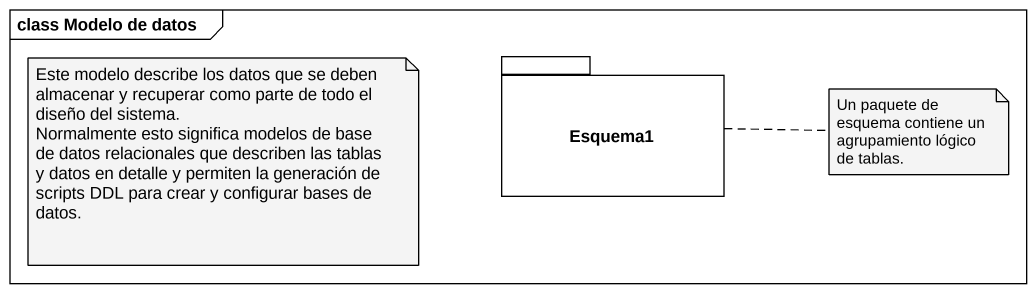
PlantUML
@startuml
mainframe class Modelo de datos
package Esquema1 {
}
note as N1
  Este modelo describe los datos que se deben almacenar y recuperar como parte de todo el diseño del sistema.
  Normalmente esto significa modelos de base de datos relacionales que describen las tablas y datos en detalle y permiten la generación de scripts DDL para crear y configurar bases de datos.
end note
note right of Esquema1 : Un paquete de esquema contiene un agrupamiento lógico de tablas.
@enduml
